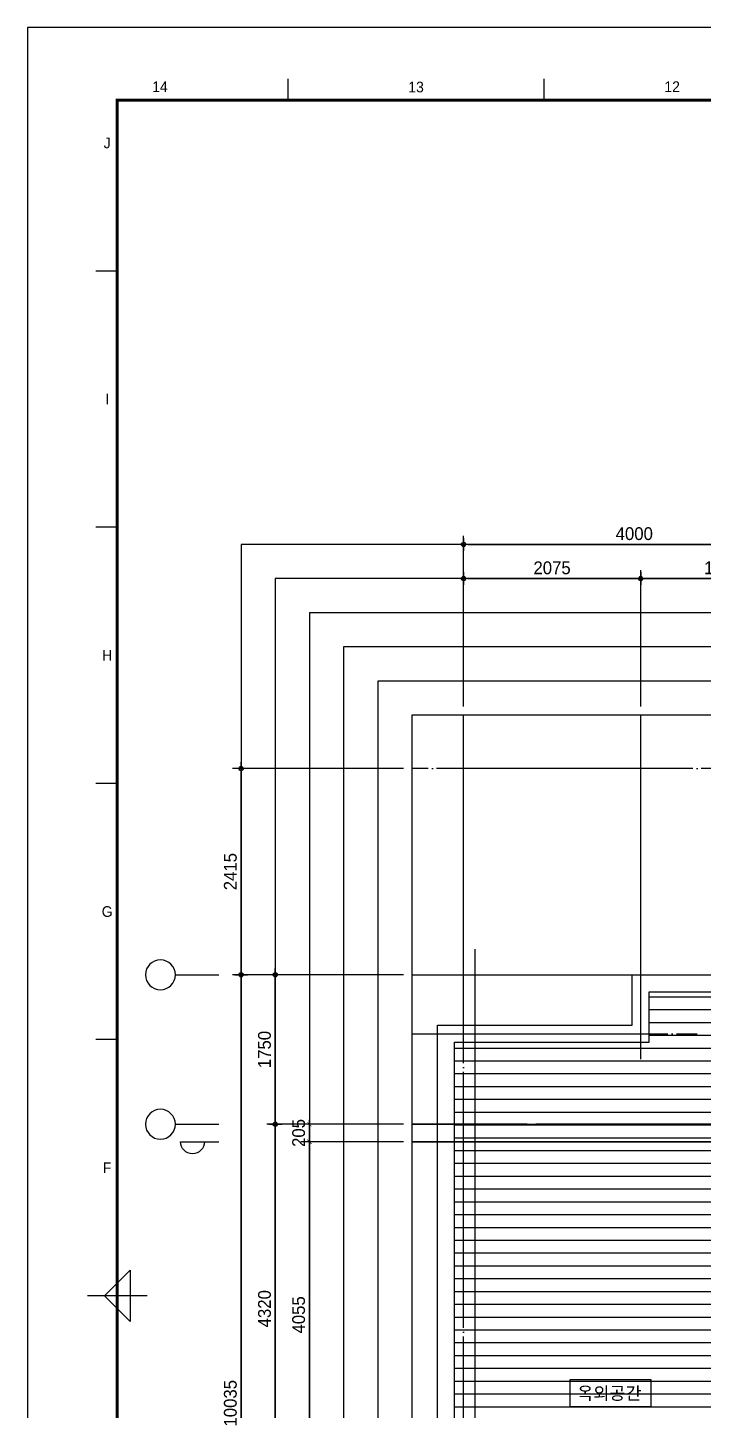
# Model space of a CAD drawing. Header units: millimetres. Extents: x -24416 to 92204, y -190080 to 23760.
# Drawn here: x 0 to 7915, y -117171 to -100980 of the extents above; entities that cross this region are included whole.
import ezdxf
from ezdxf.enums import TextEntityAlignment as Align

# ---------------------------------------------------------------- set-up
doc = ezdxf.new("R2010")
doc.units = ezdxf.units.MM
doc.header["$LTSCALE"] = 50
doc.linetypes.add('AUDIT_D_220706163347-0', pattern=[0])
doc.linetypes.add('CEN', pattern=[62, 60, -1, 0, -1])
doc.layers.get('defpoints').update_dxf_attribs({"color": 139})
for name, color, linetype in [('A-치수', 7, 'AUDIT_D_220706163347-0'), ('AA-BORD-FORM', 7, 'Continuous'), ('AA-BORD-TEXT', 3, 'Continuous'), ('AA-XXXX-DIMS', 7, 'Continuous'), ('CEN_CON', 1, 'CEN'), ('CEN_WALL', 12, 'CEN'), ('DIM', 7, 'AUDIT_D_220706163347-0'), ('ELE3_CON', 7, 'Continuous'), ('HAT', 5, 'Continuous'), ('실명', 3, 'AUDIT_D_220706163347-0'), ('실명박스', 7, 'AUDIT_D_220706163347-0')]:
    doc.layers.add(name, color=color, linetype=linetype)
doc.layers.add('AA-XXXX-MC', color=153, linetype='AUDIT_D_220706163347-0', plot=False)
doc.layers.add('MC', color=135, linetype='Continuous', plot=False)
doc.styles.add('HAUD01', font='Dotum.ttf')
doc.styles.add('맑은고딕', font='malgun.ttf', dxfattribs={"width": 0.9})
doc.dimstyles.new('DIM-50', dxfattribs={"dimscale": 50, "dimtxt": 3, "dimasz": 1, "dimexe": 2, "dimexo": 2, "dimgap": 1, "dimtad": 1, "dimdec": 0, "dimzin": 0, "dimdsep": 46, "dimtxsty": '맑은고딕', "dimblk1": 'DIMDOT', "dimblk2": 'DIMDOT', "dimsah": 1, "dimcen": 0.09, "dimdle": 2, "dimclrd": 7, "dimclre": 7, "dimclrt": 3, "dimadec": 0, "dimazin": 0, "dimtfac": 1, "dimtdec": 0, "dimtix": 1, "dimtmove": 2, "dimatfit": 3, "dimldrblk": 'DIMDOT', "dimfxl": 1, "dimtolj": 1, "dimtzin": 0, "dimarcsym": 0})
doc.dimstyles.new('MCDIM-50', dxfattribs={"dimscale": 50, "dimtxt": 3, "dimasz": 1, "dimexe": 2, "dimexo": 2, "dimgap": 1, "dimtad": 1, "dimdec": 0, "dimzin": 0, "dimdsep": 46, "dimtxsty": '맑은고딕', "dimblk1": 'ARCHTICK', "dimblk2": 'ARCHTICK', "dimsah": 1, "dimcen": 0.09, "dimdle": 2, "dimclrd": 7, "dimclre": 7, "dimclrt": 3, "dimadec": 0, "dimazin": 0, "dimtfac": 1, "dimtdec": 0, "dimtix": 1, "dimtmove": 2, "dimatfit": 3, "dimldrblk": 'ARCHTICK', "dimfxl": 1, "dimtolj": 1, "dimtzin": 0, "dimarcsym": 0})

# ---------------------------------------------------------------- blocks, each defined once
blk = doc.blocks.new('U-121A(기본)', base_point=(-97043, -98978))
at = {"layer": 'HAT', "ltscale": 100}
h = blk.add_hatch(dxfattribs=at)
h.set_pattern_fill('_USER', color=8, scale=150, pattern_type=0)
h.set_pattern_definition([(0, (-100399.28, -98978.35), (0, 150), [])])
h.paths.add_polyline_path([(-121358, -92243), (-121903, -92243), (-121903, -91038), (-121358, -91038), (-121358, -89143), (-122928, -89143), (-122928, -89733), (-125208, -89733), (-125208, -98778), (-121358, -98778)])
at = {"layer": 'CEN_CON'}
for p, q in [((-125103, -99278), (-125103, -88643)), ((-123028, -89932), (-123028, -88643)), ((-125708, -88943), (-115868, -88943)), ((-125708, -89633), (-122368, -89633))]:
    blk.add_line(p, q, dxfattribs=at)
at = {"layer": 'CEN_WALL'}
blk.add_line((-125708, -90693), (-116648, -90693), dxfattribs=at)
at = {"layer": 'ELE3_CON'}
for p, q in [((-123128, -88943), (-121358, -88943)), ((-123128, -89533), (-123128, -88943)), ((-122928, -89143), (-121358, -89143)), ((-122928, -89733), (-122928, -89143)), ((-125408, -98978), (-125408, -89533)), ((-125408, -89533), (-123128, -89533)), ((-125208, -98778), (-125208, -89733)), ((-125208, -89733), (-122928, -89733))]:
    blk.add_line(p, q, dxfattribs=at)
at = {"layer": 'MC'}
for p, q in [((-124968, -99278), (-124968, -88643)), ((-125708, -90898), (-116648, -90898))]:
    blk.add_line(p, q, dxfattribs=at)
blk = doc.blocks.new('중심')
at = {"layer": 'DIM'}
blk.add_line((-350, 0), (0, 0), dxfattribs=at)
blk.add_circle((-470, 0), 120, dxfattribs=at)
blk = doc.blocks.new('DIMDOT')
at = {"layer": 'AA-XXXX-DIMS'}
for p, q in [((-1.5, 0), (1.5, 0)), ((0, -1.5), (0, 1.5))]:
    blk.add_line(p, q, dxfattribs=at)
for radius in [0.5, 0.25]:
    blk.add_circle((0, 0), radius, dxfattribs=at)
blk = doc.blocks.new('*D644')
at = {"layer": 'defpoints', "color": 0, "transparency": 16777216}
for p in [(9106, -130791), (5106, -132791), (9106, -132791)]:
    blk.add_point(p, dxfattribs=at)
at = {"layer": 'DIM', "color": 7, "lineweight": -2, "transparency": 16777216}
for p, q in [((5106, -132691), (5106, -130691)), ((5156, -130791), (9056, -130791)), ((9106, -132691), (9106, -130691))]:
    blk.add_line(p, q, dxfattribs=at)
at = {"layer": 'DIM', "color": 7, "lineweight": -2, "transparency": 16777216, "xscale": 50, "yscale": 50, "zscale": 50, "rotation": 180}
blk.add_blockref('DIMDOT', (5106, -130791), dxfattribs=at)
at = {"layer": 'DIM', "color": 7, "lineweight": -2, "transparency": 16777216, "xscale": 50, "yscale": 50, "zscale": 50}
blk.add_blockref('DIMDOT', (9106, -130791), dxfattribs=at)
at = {"layer": 'DIM', "color": 3, "transparency": 16777216, "insert": (7106, -130666), "char_height": 150, "attachment_point": 5, "style": 'HAUD01'}
blk.add_mtext('\\A1;4000', dxfattribs=at)
blk = doc.blocks.new('*D657')
at = {"layer": 'defpoints', "color": 0, "transparency": 16777216}
for p in [(7181, -131191), (5106, -132791), (7181, -132791)]:
    blk.add_point(p, dxfattribs=at)
at = {"layer": 'DIM', "color": 7, "lineweight": -2, "transparency": 16777216}
for p, q in [((5106, -132691), (5106, -131091)), ((7181, -132691), (7181, -131091)), ((5156, -131191), (7131, -131191))]:
    blk.add_line(p, q, dxfattribs=at)
at = {"layer": 'DIM', "color": 7, "lineweight": -2, "transparency": 16777216, "xscale": 50, "yscale": 50, "zscale": 50, "rotation": 180}
blk.add_blockref('DIMDOT', (5106, -131191), dxfattribs=at)
at = {"layer": 'DIM', "color": 7, "lineweight": -2, "transparency": 16777216, "xscale": 50, "yscale": 50, "zscale": 50}
blk.add_blockref('DIMDOT', (7181, -131191), dxfattribs=at)
at = {"layer": 'DIM', "color": 3, "transparency": 16777216, "insert": (6143, -131066), "char_height": 150, "attachment_point": 5, "style": 'HAUD01'}
blk.add_mtext('\\A1;2075', dxfattribs=at)
blk = doc.blocks.new('*D658')
at = {"layer": 'defpoints', "color": 0, "transparency": 16777216}
for p in [(9106, -131191), (7181, -132791), (9106, -132791)]:
    blk.add_point(p, dxfattribs=at)
at = {"layer": 'DIM', "color": 7, "lineweight": -2, "transparency": 16777216}
for p, q in [((7181, -132691), (7181, -131091)), ((9106, -132691), (9106, -131091)), ((7231, -131191), (9056, -131191))]:
    blk.add_line(p, q, dxfattribs=at)
at = {"layer": 'DIM', "color": 7, "lineweight": -2, "transparency": 16777216, "xscale": 50, "yscale": 50, "zscale": 50, "rotation": 180}
blk.add_blockref('DIMDOT', (7181, -131191), dxfattribs=at)
at = {"layer": 'DIM', "color": 7, "lineweight": -2, "transparency": 16777216, "xscale": 50, "yscale": 50, "zscale": 50}
blk.add_blockref('DIMDOT', (9106, -131191), dxfattribs=at)
at = {"layer": 'DIM', "color": 3, "transparency": 16777216, "insert": (8143, -131066), "char_height": 150, "attachment_point": 5, "style": 'HAUD01'}
blk.add_mtext('\\A1;1925', dxfattribs=at)
blk = doc.blocks.new('*D690')
at = {"layer": 'defpoints', "color": 0, "transparency": 16777216}
for p in [(2901, -137581), (4501, -137581), (4501, -141901)]:
    blk.add_point(p, dxfattribs=at)
at = {"layer": 'DIM', "color": 7, "lineweight": -2, "transparency": 16777216}
for p, q in [((4401, -137581), (2801, -137581)), ((2901, -141851), (2901, -137631)), ((4401, -141901), (2801, -141901))]:
    blk.add_line(p, q, dxfattribs=at)
at = {"layer": 'DIM', "color": 7, "lineweight": -2, "transparency": 16777216, "xscale": 50, "yscale": 50, "zscale": 50}
for p, rotation in [((2901, -137581), 90), ((2901, -141901), 270)]:
    blk.add_blockref('DIMDOT', p, dxfattribs=dict(at, rotation=rotation))
at = {"layer": 'DIM', "color": 3, "transparency": 16777216, "insert": (2775, -139741), "char_height": 150, "attachment_point": 5, "rotation": 90, "style": 'HAUD01'}
blk.add_mtext('\\A1;4320', dxfattribs=at)
blk = doc.blocks.new('*D691')
at = {"layer": 'defpoints', "color": 0, "transparency": 16777216}
for p in [(2901, -135831), (4501, -135831), (4501, -137581)]:
    blk.add_point(p, dxfattribs=at)
at = {"layer": 'DIM', "color": 7, "lineweight": -2, "transparency": 16777216}
for p, q in [((4401, -135831), (2801, -135831)), ((2901, -137531), (2901, -135881)), ((4401, -137581), (2801, -137581))]:
    blk.add_line(p, q, dxfattribs=at)
at = {"layer": 'DIM', "color": 7, "lineweight": -2, "transparency": 16777216, "xscale": 50, "yscale": 50, "zscale": 50}
for p, rotation in [((2901, -135831), 90), ((2901, -137581), 270)]:
    blk.add_blockref('DIMDOT', p, dxfattribs=dict(at, rotation=rotation))
at = {"layer": 'DIM', "color": 3, "transparency": 16777216, "insert": (2775, -136706), "char_height": 150, "attachment_point": 5, "rotation": 90, "style": 'HAUD01'}
blk.add_mtext('\\A1;1750', dxfattribs=at)
blk = doc.blocks.new('*D692')
at = {"layer": 'defpoints', "color": 0, "transparency": 16777216}
for p in [(2501, -133416), (4501, -133416), (4501, -135831)]:
    blk.add_point(p, dxfattribs=at)
at = {"layer": 'DIM', "color": 7, "lineweight": -2, "transparency": 16777216}
for p, q in [((4401, -133416), (2401, -133416)), ((2501, -135781), (2501, -133466)), ((4401, -135831), (2401, -135831))]:
    blk.add_line(p, q, dxfattribs=at)
at = {"layer": 'DIM', "color": 7, "lineweight": -2, "transparency": 16777216, "xscale": 50, "yscale": 50, "zscale": 50}
for p, rotation in [((2501, -133416), 90), ((2501, -135831), 270)]:
    blk.add_blockref('DIMDOT', p, dxfattribs=dict(at, rotation=rotation))
at = {"layer": 'DIM', "color": 3, "transparency": 16777216, "insert": (2375, -134623), "char_height": 150, "attachment_point": 5, "rotation": 90, "style": 'HAUD01'}
blk.add_mtext('\\A1;2415', dxfattribs=at)
blk = doc.blocks.new('*D693')
at = {"layer": 'defpoints', "color": 0, "transparency": 16777216}
for p in [(2501, -135831), (4501, -135831), (4501, -145866)]:
    blk.add_point(p, dxfattribs=at)
at = {"layer": 'DIM', "color": 7, "lineweight": -2, "transparency": 16777216}
for p, q in [((4401, -135831), (2401, -135831)), ((2501, -145816), (2501, -135881)), ((4401, -145866), (2401, -145866))]:
    blk.add_line(p, q, dxfattribs=at)
at = {"layer": 'DIM', "color": 7, "lineweight": -2, "transparency": 16777216, "xscale": 50, "yscale": 50, "zscale": 50}
for p, rotation in [((2501, -135831), 90), ((2501, -145866), 270)]:
    blk.add_blockref('DIMDOT', p, dxfattribs=dict(at, rotation=rotation))
at = {"layer": 'DIM', "color": 3, "transparency": 16777216, "insert": (2375, -140848), "char_height": 150, "attachment_point": 5, "rotation": 90, "style": 'HAUD01'}
blk.add_mtext('\\A1;10035', dxfattribs=at)
blk = doc.blocks.new('_ArchTick')
at = {"color": 0, "linetype": 'ByBlock', "const_width": 0.15}
blk.add_lwpolyline([(-0.5, -0.5), (0.5, 0.5)], dxfattribs=at)
blk = doc.blocks.new('*D698')
at = {"layer": 'defpoints', "color": 0, "linetype": 'ByBlock', "transparency": 16777216}
for p in [(3301, -137786), (4501, -137786), (4501, -141841)]:
    blk.add_point(p, dxfattribs=at)
at = {"layer": 'DIM', "color": 7, "linetype": 'ByBlock', "lineweight": -2, "transparency": 16777216}
for p, q in [((3301, -141941), (3301, -137686)), ((4401, -137786), (3201, -137786)), ((4401, -141841), (3201, -141841))]:
    blk.add_line(p, q, dxfattribs=at)
at = {"layer": 'DIM', "color": 7, "linetype": 'ByBlock', "lineweight": -2, "transparency": 16777216, "xscale": 50, "yscale": 50, "zscale": 50}
for p, rotation in [((3301, -137786), 90), ((3301, -141841), 270)]:
    blk.add_blockref('_ArchTick', p, dxfattribs=dict(at, rotation=rotation))
at = {"layer": 'DIM', "color": 3, "linetype": 'ByBlock', "transparency": 16777216, "insert": (3175, -139813), "char_height": 150, "attachment_point": 5, "rotation": 90, "style": 'HAUD01'}
blk.add_mtext('\\A1;4055', dxfattribs=at)
blk = doc.blocks.new('*D699')
at = {"layer": 'defpoints', "color": 0, "linetype": 'ByBlock', "transparency": 16777216}
for p in [(3301, -137581), (4501, -137581), (4501, -137786)]:
    blk.add_point(p, dxfattribs=at)
at = {"layer": 'DIM', "color": 7, "linetype": 'ByBlock', "lineweight": -2, "transparency": 16777216}
for p, q in [((4401, -137581), (3201, -137581)), ((3301, -137581), (3301, -137531)), ((3301, -137786), (3301, -137581)), ((4401, -137786), (3201, -137786)), ((3301, -137786), (3301, -137836))]:
    blk.add_line(p, q, dxfattribs=at)
at = {"layer": 'DIM', "color": 7, "linetype": 'ByBlock', "lineweight": -2, "transparency": 16777216, "xscale": 50, "yscale": 50, "zscale": 50}
for p, rotation in [((3301, -137581), 270), ((3301, -137786), 90)]:
    blk.add_blockref('_ArchTick', p, dxfattribs=dict(at, rotation=rotation))
at = {"layer": 'DIM', "color": 3, "linetype": 'ByBlock', "transparency": 16777216, "insert": (3175, -137683), "char_height": 150, "attachment_point": 5, "rotation": 90, "style": 'HAUD01'}
blk.add_mtext('\\A1;205', dxfattribs=at)
blk = doc.blocks.new('XR-FORM 청주월명')
at = {"layer": 'AA-BORD-FORM', "color": 2}
for p, q in [((61, 577), (61, 582)), ((121, 577), (121, 582)), ((21, 537), (16, 537)), ((21, 477), (16, 477)), ((21, 417), (16, 417)), ((21, 357), (16, 357)), ((28, 297), (14, 297))]:
    blk.add_line(p, q, dxfattribs=at)
at = {"layer": 'AA-BORD-FORM', "color": 1}
blk.add_lwpolyline([(0, 0), (841, 0), (841, 594), (0, 594)], close=True, dxfattribs=at)
at = {"layer": 'AA-BORD-FORM', "color": 2, "const_width": 0.682}
blk.add_lwpolyline([(21, 17), (21, 577), (821, 577), (821, 17)], close=True, dxfattribs=at)
at = {"layer": 'AA-BORD-FORM', "color": 2}
blk.add_lwpolyline([(24, 291), (18, 297), (24, 303)], close=True, dxfattribs=at)
at = {"layer": 'AA-BORD-TEXT', "color": 7, "style": 'HAUD01'}
for s, p in [('14', (31, 580.17)), ('13', (91, 580.1)), ('12', (151, 580.17)), ('J', (18.63, 567)), ('I', (18.67, 507)), ('H', (18.63, 447)), ('G', (18.63, 387)), ('F', (18.61, 327))]:
    blk.add_text(s, height=2.5, dxfattribs=at).set_placement(p, align=Align.MIDDLE_CENTER)
blk = doc.blocks.new('DIM-1108')
at = {"layer": 'DIM'}
blk.add_lwpolyline([(2070.7, -137785.9, -1), (1790.7, -137785.9), (2240.7, -137785.9)], format="xyb", dxfattribs=at)
at = {"layer": 'A-치수', "xscale": -1.458333333333333, "yscale": 1.458333333333333, "zscale": 1.458333333333333, "rotation": 180}
for p in [(2240.7, -135830.9), (2240.7, -137580.9)]:
    blk.add_blockref('중심', p, dxfattribs=at)
at = {"layer": 'DIM'}
for base, p1, p2, picture, middle in [((9105.6, -130790.9), (5105.6, -132790.9), (9105.6, -132790.9), '*D644', (7105.6, -130665.8)), ((7180.6, -131190.9), (5105.6, -132790.9), (7180.6, -132790.9), '*D657', (6143.1, -131065.8)), ((9105.6, -131190.9), (7180.6, -132790.9), (9105.6, -132790.9), '*D658', (8143.1, -131065.8))]:
    dim = blk.add_linear_dim(base=base, p1=p1, p2=p2, dimstyle='DIM-50', override={"dimscale": 50, "dimtxsty": 'HAUD01'}, dxfattribs=at)
    dim.commit()
    dim.dimension.update_dxf_attribs({"geometry": picture, "text_midpoint": middle})
for base, p1, p2, override, picture, middle in [((2500.6, -133415.9), (4500.6, -135830.9), (4500.6, -133415.9), {"dimtxsty": 'HAUD01'}, '*D692', (2375.5, -134623.4)), ((2500.6, -135830.9), (4500.6, -145865.9), (4500.6, -135830.9), {"dimscale": 50, "dimtxsty": 'HAUD01'}, '*D693', (2375.5, -140848.4)), ((2900.6, -135830.9), (4500.6, -137580.9), (4500.6, -135830.9), {"dimscale": 50, "dimtxsty": 'HAUD01'}, '*D691', (2775.5, -136705.9)), ((2900.6, -137580.9), (4500.6, -141900.9), (4500.6, -137580.9), {"dimscale": 50, "dimtxsty": 'HAUD01'}, '*D690', (2775.5, -139740.9))]:
    dim = blk.add_linear_dim(base=base, p1=p1, p2=p2, angle=90, dimstyle='DIM-50', override=override, dxfattribs=at)
    dim.commit()
    dim.dimension.update_dxf_attribs({"geometry": picture, "text_midpoint": middle})
at = {"layer": 'DIM', "linetype": 'ByBlock'}
for base, p1, p2, picture, middle in [((3300.6, -137580.9), (4500.6, -137785.9), (4500.6, -137580.9), '*D699', (3175.5, -137683.4)), ((3300.6, -137785.9), (4500.6, -141840.9), (4500.6, -137785.9), '*D698', (3175.5, -139813.4))]:
    dim = blk.add_linear_dim(base=base, p1=p1, p2=p2, angle=90, dimstyle='MCDIM-50', override={"dimtxsty": 'HAUD01'}, dxfattribs=at)
    dim.commit()
    dim.dimension.update_dxf_attribs({"geometry": picture, "text_midpoint": middle})

msp = doc.modelspace()

# ---------------------------------------------------------------- linework, layer by layer
at = {"layer": 'AA-XXXX-MC'}
msp.add_line((8951, -114026), (4501, -114026), dxfattribs=at)
at = {"layer": 'CEN_CON'}
for p, q in [((5106, -111771), (5106, -109031)), ((7181, -111771), (7181, -109031)), ((13991, -109656), (4501, -109656)), ((8951, -113821), (4501, -113821))]:
    msp.add_line(p, q, dxfattribs=at)
at = {"layer": 'defpoints'}
for points in [[(36366, -107031), (2501, -107031), (2501, -124406), (36366, -124406)], [(35966, -107431), (2901, -107431), (2901, -124006), (35966, -124006)], [(35566, -107831), (3301, -107831), (3301, -123606), (35566, -123606)], [(35166, -108231), (3701, -108231), (3701, -123206), (35166, -123206)], [(34766, -108631), (4101, -108631), (4101, -122806), (34766, -122806)], [(34366, -109031), (4501, -109031), (4501, -122406), (34366, -122406)]]:
    msp.add_lwpolyline(points, close=True, dxfattribs=at)
at = {"layer": '실명박스'}
msp.add_lwpolyline([(6352, -116814), (6352, -117127), (7305, -117127), (7305, -116814)], close=True, dxfattribs=at)

# ---------------------------------------------------------------- block references
for name, p in [('DIM-1108', (0, 23760)), ('U-121A(기본)', (33166, -122106))]:
    msp.add_blockref(name, p)
at = {"xscale": 50, "yscale": 50, "zscale": 50}
msp.add_blockref('XR-FORM 청주월명', (0, -130680), dxfattribs=at)

# ---------------------------------------------------------------- texts
at = {"layer": '실명', "style": 'HAUD01'}
msp.add_text('옥외공간', height=150, dxfattribs=at).set_placement((6814, -116969), align=Align.MIDDLE)

doc.saveas('drawing.dxf')
